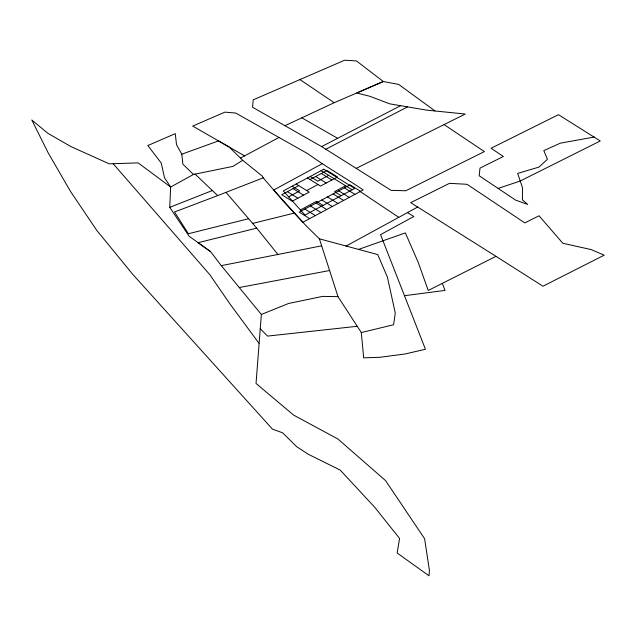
<?xml version="1.0" encoding="UTF-8"?>
<svg xmlns="http://www.w3.org/2000/svg" width="636" height="636" viewBox="0 0 636 636"><rect width="100%" height="100%" fill="white"/><g stroke="black" fill="none" stroke-linecap="round" stroke-linejoin="round"><path stroke-width="0.95" d="M263.209 177.826L262.294 176.085L242.682 160.28L232.951 166.378L193.447 174.463L170.647 187.032L138.115 162.88L109.312 163.85L70.938 146.59L47.923 133.337L31.8 119.997L48.129 152.783L70.501 191.412L96.871 230.51L132.884 274.498L272.423 429.117L282.646 432.814L296.654 446.655L308.039 454.136L340.22 470.099L374.747 507.282L399.583 538.477L397.142 552.978L428.974 575.779L429.451 570.659L424.602 538.716L385.567 480.601L337.915 438.999L293.586 415.077L256.03 383.452L261.364 314.462L221.304 265.649L210.595 251.641L189.186 236.282L169.748 207.352L170.647 187.032L164.501 177.786L161.258 163.062L147.83 145.541L175.266 133.647L176.514 144.65L181.785 154.214L182.906 164.215L193.447 174.463L195.085 174.129L217.703 195.594L263.209 177.826L285.135 203.258L306.791 226.472L319.423 238.834L337.994 296.654L361.304 332.549L363.665 357.83L379.676 357.305L405.084 353.982L425.444 349.267L380.559 234.628L413.829 216.486L407.477 212.599M345.96 246.132L417.669 207.042M322.452 163.587L273.719 190.013L302.879 222.274L363.204 189.941C344.99 177.571 325.64 166.664 307.911 153.785L235.733 113.049L224.866 112.143L192.708 126.079L244.574 155.892M181.785 154.214L218.498 140.906L229.254 147.083L240.456 158.094L278.966 137.471M298.713 185.601L281.748 194.696L292.242 201.222L309.215 192.128L296.177 184.027M310.026 179.535L326.991 170.44L337.493 176.975L320.528 186.07L307.49 177.961M288.593 196.842L299.683 190.903L292.123 186.205M328.685 175.361L317.777 181.204L310.217 176.498M306.679 190.554L317.992 184.496M300.438 209.952L316.482 201.35L323.009 205.412M345.602 185.752L334.584 191.651L341.103 195.705M434.976 110.91L398.621 84.389L383.317 81.519L356.438 60.929L344.601 60.221L253.223 99.844L252.532 107.238L321.633 146.598L400.585 105.695M325.807 149.229L407.549 106.88M495.993 256.34L410.705 202.661L449.501 183.335L467.078 184.305L524.795 222.902L539.042 215.795L562.86 243.286L591.281 249.614L604.2 255.171L542.961 286.216L495.993 256.34L428.219 290.469L418.25 262.469L405.363 232.895L358.394 249.479M356.224 168.373L465.242 114.035L426.772 110.147L389.765 103.851L369.842 96.29L356.732 92.983L383.317 81.519L334.194 102.706L284.952 125.705M261.364 314.462L288.577 303.475L322.595 296.392L337.994 296.654M169.748 207.352L212.368 190.522M217.703 195.594L174.526 211.995L188.399 233.73L248.628 218.712M498.131 188.431L520.232 181.014L600.257 140.977L558.448 114.679L491.072 148.252L503.378 156.48L480.005 168.127L479.178 175.751L515.589 200.109L527.705 204.45L522.379 199.752L522.514 187.771L517.664 173.405L539.01 167.077L547.429 159.302L543.82 150.621L560.316 143.179L594.358 137.026M252.667 223.419L294.301 213.084M277.908 254.472L256.721 228.141L198.106 242.682L210.595 251.641M361.304 332.549L393.605 324.75L395.258 313.047L387.427 277.193L377.752 254.575L319.423 238.834M221.304 265.649L321.689 245.822M239.263 287.528L329.679 270.507M404.496 295.708L445.065 290.406L442.306 283.37M357.233 326.292L267.581 336.094L260.156 328.701M301.814 117.827L337.637 138.314M321.077 170.679L352.161 189.782M360.596 191.341L350.094 184.814L299.19 212.09L309.692 218.625M321.339 173.477L331.833 180.004M344.442 187.843L354.936 194.37M315.679 176.506L326.181 183.033M338.781 190.872L349.283 197.406M333.129 193.901L343.631 200.435M327.468 196.937L337.97 203.464M321.816 199.966L332.318 206.501M293.053 188.63L303.555 195.165M316.156 202.995L326.658 209.53M287.4 191.659L297.902 198.194M310.503 206.032L321.005 212.559M304.851 209.061L315.345 215.596M321.633 146.598L391.148 190.355L405.776 190.76L484.401 151.575L444.063 124.592M360.167 191.571L398.78 217.345M299.954 79.579L334.194 102.706M240.456 158.094L242.682 160.28M113.16 163.722L209.856 274.728L229.914 303.865L258.924 343.209M225.995 192.358L256.721 228.141M323.78 169.232L283.266 190.943L305.041 215.04L354.665 188.439L323.78 169.232"/></g></svg>
